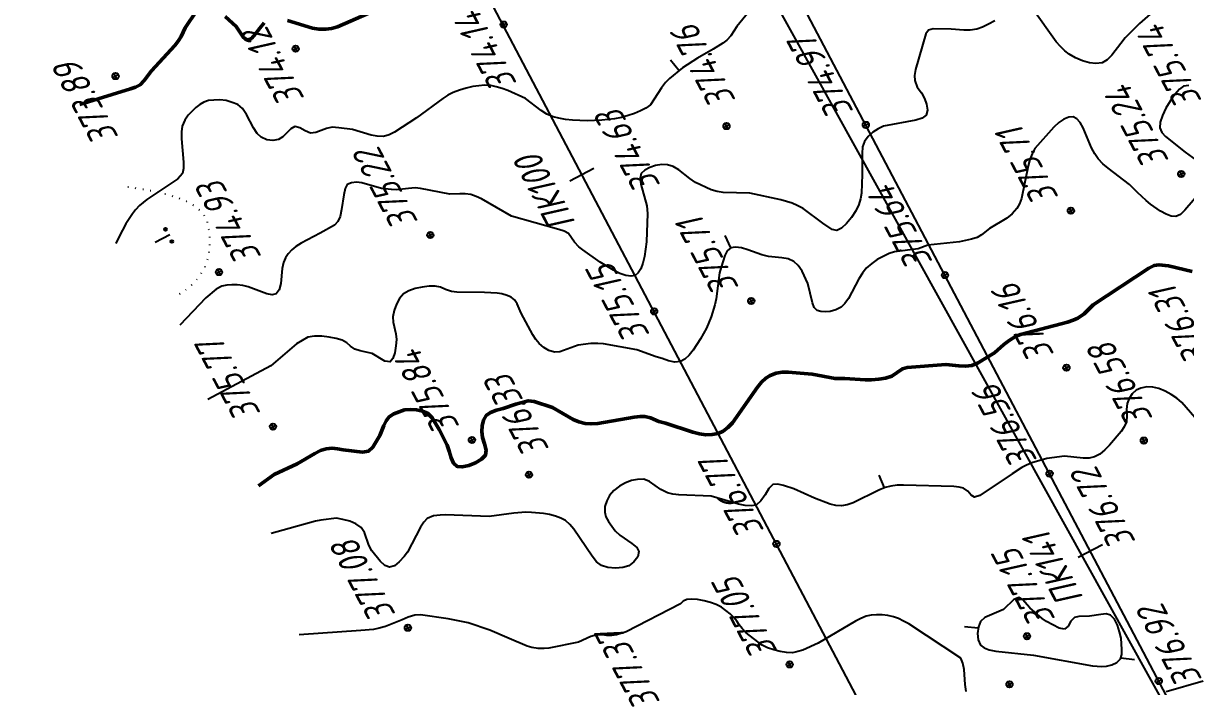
# Model space of a CAD drawing. Extents: x 1517348 to 1518464, y 2188576 to 2190606.
# Drawn here: x 1518210.3 to 1518379.7, y 2188696.5 to 2188793.2 of the extents above; entities that cross this region are included whole.
import ezdxf
from ezdxf.enums import TextEntityAlignment as Align

# ---------------------------------------------------------------- set-up
doc = ezdxf.new("R2010")
doc.units = 0
doc.linetypes.add('ИИDot', pattern=[1, 0, -1])
for name, color, linetype, lineweight in [('ИИ_КОНТУР_025', 7, 'ИИDot', 25), ('ИИ_ОТМЕТКА_025', 7, 'Continuous', 25), ('ИИ_ПИКЕТАЖ_025', 7, 'Continuous', 25), ('ИИ_РАЗМЕР_025', 7, 'Continuous', 25), ('ИИ_РЕЛЬЕФ_025', 34, 'Continuous', 25), ('ИИ_РЕЛЬЕФ_050', 34, 'Continuous', 50), ('ИИ_ТРАССА_ТРУБ_025', 7, 'Continuous', 25), ('ИИ_УГОДЬЯ_025', 7, 'Continuous', 25)]:
    doc.layers.add(name, color=color, linetype=linetype, lineweight=lineweight)
doc.styles.add('VNIPISIMPLEXCUR', font='simplex.shx', dxfattribs={"width": 0.8, "oblique": 15})
doc.dimstyles.new('ИИ-2000-м-dm$0', dxfattribs={"dimscale": 2, "dimtxt": 2.5, "dimasz": 2.5, "dimexe": 1.25, "dimexo": 0, "dimgap": 1, "dimtad": 1, "dimtoh": 1, "dimzin": 1, "dimdsep": 46, "dimtxsty": 'VNIPISIMPLEXCUR', "dimblk": 'OBLIQUE', "dimcen": 2.5, "dimaunit": 1, "dimadec": 4, "dimazin": 0, "dimtfac": 1, "dimtmove": 1, "dimatfit": 2, "dimfxl": 1, "dimarcsym": 0})
doc.dimstyles.new('ИИ-2000-м-dm$2', dxfattribs={"dimscale": 2, "dimtxt": 2.5, "dimasz": 2.5, "dimexe": 1.25, "dimexo": 0, "dimgap": 1, "dimtad": 2, "dimtoh": 1, "dimzin": 1, "dimdsep": 46, "dimtxsty": 'VNIPISIMPLEXCUR', "dimcen": 2.5, "dimaunit": 1, "dimazin": 0, "dimtfac": 1, "dimtmove": 1, "dimatfit": 2, "dimfxl": 1, "dimarcsym": 0})

# ---------------------------------------------------------------- blocks, each defined once
blk = doc.blocks.new('PICKET')
at = {"color": 0, "linetype": 'Continuous', "lineweight": 25}
for p, q in [((-0.23, 0), (0.23, 0)), ((0, 0.23), (0, -0.23))]:
    blk.add_line(p, q, dxfattribs=at)
blk.add_circle((0, 0), 0.23, dxfattribs=at)
at = {"color": 0, "linetype": 'Continuous', "style": 'VNIPISIMPLEXCUR', "oblique": 15, "width": 0.8}
blk.add_attdef('OTMETKA', (1.25, 0.3), '', height=2, dxfattribs=at)
at = {"color": 8, "linetype": 'Continuous', "style": 'VNIPISIMPLEXCUR', "oblique": 15, "width": 0.8, "flags": 1}
blk.add_attdef('NOMER', (1.25, -2.7), '', height=2, dxfattribs=at)
blk = doc.blocks.new('ИИ05407')
at = {"linetype": 'Continuous', "lineweight": 25}
h = blk.add_hatch(color=0, dxfattribs=at)
edge = h.paths.add_edge_path()
edge.add_arc((-0.5, 0.1), 0.1, 0, 360)
h = blk.add_hatch(color=0, dxfattribs=at)
edge = h.paths.add_edge_path()
edge.add_arc((0.5, 0.1), 0.1, 0, 360)
at = {"color": 0, "linetype": 'Continuous', "lineweight": 25}
blk.add_lwpolyline([(0, 0), (0, 1.2)], dxfattribs=at)
for centre in [(-0.5, 0.1), (0.5, 0.1)]:
    blk.add_circle(centre, 0.1, dxfattribs=at)
blk = doc.blocks.new('ИИ15001')
at = {"color": 0, "linetype": 'Continuous', "lineweight": 25}
blk.add_lwpolyline([(0, 1), (0, -1)], dxfattribs=at)
at = {"color": 0, "linetype": 'Continuous', "lineweight": 25, "style": 'VNIPISIMPLEXCUR', "oblique": 15, "width": 0.8}
blk.add_attdef('STATIONING', text='', height=2, dxfattribs=at).set_placement((0, 2), align=Align.CENTER)
at = {"color": 7, "linetype": 'Continuous', "lineweight": 25, "style": 'VNIPISIMPLEXCUR', "oblique": 15, "width": 0.8}
blk.add_attdef('HEIGHT', text='', height=2, dxfattribs=at).set_placement((0, -2), align=Align.TOP_CENTER)
blk = doc.blocks.new('ИИ053296')
at = {"color": 0, "linetype": 'Continuous', "lineweight": 25}
blk.add_lwpolyline([(0, 0), (1, 0)], dxfattribs=at)
blk = doc.blocks.new('*D23')
at = {"layer": 'Defpoints', "color": 0, "transparency": 16777216}
for p in [(1517433.62, 2190485.82), (1517814.44, 2189993.77), (1517710.22, 2189950.84), (1517583.52, 2189878.79), (1518412.38, 2188627.85)]:
    blk.add_point(p, dxfattribs=at)
at = {"layer": 'ИИ_РАЗМЕР_025', "color": 0, "lineweight": -2, "transparency": 16777216}
for p, q in [((1517701.87, 2189947.56), (1517694.82, 2189960.94)), ((1517709.2, 2189948.67), (1517701.87, 2189947.56))]:
    blk.add_line(p, q, dxfattribs=at)
blk.add_arc((1517718.1, 2189945.8), 9.35, 142.4771, 181.7709, dxfattribs=at)
at = {"layer": 'ИИ_РАЗМЕР_025', "color": 0, "transparency": 16777216}
for points in [[(1517710.25, 2189952), (1517711.11, 2189950.98), (1517713.74, 2189954.07)], [(1517709.4, 2189945.67), (1517708.1, 2189945.35), (1517709.73, 2189941.63)]]:
    blk.add_solid(points, dxfattribs=at)
at = {"layer": 'ИИ_РАЗМЕР_025', "color": 0, "transparency": 16777216, "insert": (1517695.12, 2189953.12), "char_height": 4, "attachment_point": 5, "rotation": 117.7798, "style": 'VNIPISIMPLEXCUR'}
blk.add_mtext("88°41'", dxfattribs=at)
blk = doc.blocks.new('_Oblique')
at = {"color": 0, "linetype": 'ByBlock', "lineweight": -2}
blk.add_line((-0.5, -0.5), (0.5, 0.5), dxfattribs=at)
blk = doc.blocks.new('*D27')
at = {"layer": 'Defpoints', "color": 0, "transparency": 16777216}
for p in [(1517483.76, 2190304.73), (1518396.8, 2188657.42), (1518396.8, 2188657.42)]:
    blk.add_point(p, dxfattribs=at)
at = {"layer": 'ИИ_РАЗМЕР_025', "color": 0, "lineweight": -2, "transparency": 16777216}
for p, q in [((1517483.76, 2190304.73), (1517481.57, 2190303.52)), ((1517483.76, 2190304.73), (1518396.8, 2188657.42)), ((1518396.8, 2188657.42), (1518394.62, 2188656.2))]:
    blk.add_line(p, q, dxfattribs=at)
at = {"layer": 'ИИ_РАЗМЕР_025', "color": 0, "lineweight": -2, "transparency": 16777216, "xscale": 4, "yscale": 4, "zscale": 4}
for p, rotation in [((1517483.76, 2190304.73), 118.9980081626661), ((1518396.8, 2188657.42), 298.9980081626661)]:
    blk.add_blockref('_Oblique', p, dxfattribs=dict(at, rotation=rotation))
at = {"layer": 'ИИ_РАЗМЕР_025', "color": 0, "transparency": 16777216, "insert": (1517937.66, 2189479.62), "char_height": 4, "attachment_point": 5, "rotation": 118.998, "style": 'VNIPISIMPLEXCUR'}
blk.add_mtext('1883.43', dxfattribs=at)

msp = doc.modelspace()

# ---------------------------------------------------------------- linework, layer by layer
at = {"layer": 'ИИ_КОНТУР_025', "linetype": 'ИИDot', "flags": 128}
msp.add_lwpolyline([(1518233.051, 2188753.755), (1518233.614, 2188754.091), (1518234.823, 2188755.041), (1518235.802, 2188756.077), (1518236.55, 2188757.2), (1518236.838, 2188757.794), (1518237.256, 2188759.068), (1518237.471, 2188760.471), (1518237.486, 2188762.004), (1518237.299, 2188763.667), (1518237.054, 2188764.5), (1518236.608, 2188765.272), (1518235.96, 2188765.983), (1518235.111, 2188766.632), (1518234.06, 2188767.221), (1518232.808, 2188767.748), (1518231.354, 2188768.214), (1518229.698, 2188768.619), (1518227.85, 2188768.97), (1518225.819, 2188769.274), (1518224.815, 2188769.39)], dxfattribs=at)
at = {"layer": 'ИИ_РЕЛЬЕФ_025'}
for points, elevation in [([(1518318.02, 2188797.335), (1518314.291, 2188792.721), (1518313.403, 2188791.38), (1518312.814, 2188790.723), (1518312.25, 2188790.274), (1518310.837, 2188789.402), (1518308.54, 2188788.11), (1518306.377, 2188786.678), (1518304.479, 2188785.132), (1518303.889, 2188784.543), (1518303.311, 2188783.794), (1518301.688, 2188781.314), (1518301, 2188780.837), (1518300.219, 2188780.416), (1518299.359, 2188780.05), (1518298.437, 2188779.74), (1518297.469, 2188779.485), (1518296.47, 2188779.285), (1518294.584, 2188779.063), (1518292.457, 2188778.987), (1518290.31, 2188779.078), (1518289.297, 2188779.192), (1518288.361, 2188779.356), (1518287.529, 2188779.571), (1518286.582, 2188779.968), (1518285.758, 2188780.48), (1518283.495, 2188782.217), (1518280.9, 2188783.398), (1518280.073, 2188783.697), (1518279.231, 2188783.942), (1518278.42, 2188784.109), (1518277.527, 2188784.157), (1518276.696, 2188784.099), (1518275.791, 2188783.965), (1518274.843, 2188783.753), (1518273.885, 2188783.465), (1518272.951, 2188783.1), (1518272.186, 2188782.71), (1518271.424, 2188782.236), (1518267.619, 2188779.399), (1518264.404, 2188777.318), (1518263.597, 2188776.934), (1518262.785, 2188776.715), (1518261.886, 2188776.734), (1518260.985, 2188776.873), (1518258.267, 2188777.702), (1518256.29, 2188777.973), (1518255.299, 2188778.034), (1518254.505, 2188777.862), (1518252.908, 2188777.292), (1518252.162, 2188777.199), (1518251.376, 2188777.54), (1518250.612, 2188777.96), (1518249.874, 2188778.148), (1518249.276, 2188777.838), (1518248.109, 2188776.64), (1518247.487, 2188776.259), (1518246.657, 2188776.135), (1518245.788, 2188776.23), (1518244.944, 2188776.583), (1518244.374, 2188777.134), (1518243.847, 2188777.96), (1518242.804, 2188779.908), (1518242.226, 2188780.763), (1518241.57, 2188781.362), (1518240.745, 2188781.663), (1518239.86, 2188781.925), (1518238.934, 2188782.024), (1518238.056, 2188782.014), (1518237.306, 2188781.927), (1518236.605, 2188781.719), (1518236.011, 2188781.382), (1518235.446, 2188780.931), (1518234.886, 2188780.411), (1518234.332, 2188779.791), (1518233.842, 2188779.065), (1518233.475, 2188778.225), (1518233.335, 2188777.374), (1518233.343, 2188776.338), (1518233.656, 2188772.954), (1518233.66, 2188772.012), (1518233.514, 2188771.302), (1518232.831, 2188770.535), (1518228.295, 2188767.524), (1518227.212, 2188766.623), (1518226.654, 2188766.028), (1518226.202, 2188765.426), (1518225.267, 2188763.958), (1518224.291, 2188762.138), (1518223.788, 2188761.097)], 374.5), ([(1518376.868, 2188796.633), (1518372.962, 2188793.181), (1518370.872, 2188791.072), (1518370.218, 2188790.269), (1518368.944, 2188788.544), (1518368.256, 2188787.858), (1518367.489, 2188787.444), (1518366.611, 2188787.329), (1518365.645, 2188787.432), (1518364.638, 2188787.718), (1518363.64, 2188788.15), (1518362.697, 2188788.691), (1518362.056, 2188789.184), (1518361.436, 2188789.794), (1518360.833, 2188790.499), (1518357.333, 2188795.393)], 375), ([(1518351.861, 2188793.572), (1518350.957, 2188793.05), (1518350.065, 2188792.618), (1518349.226, 2188792.321), (1518348.28, 2188792.177), (1518347.355, 2188792.197), (1518345.518, 2188792.336), (1518342.865, 2188792.404), (1518342.212, 2188792.186), (1518341.798, 2188791.631), (1518340.319, 2188786.447), (1518340.185, 2188785.598), (1518340.199, 2188784.836), (1518340.578, 2188783.894), (1518341.173, 2188783.081), (1518341.635, 2188782.256), (1518341.899, 2188781.395), (1518342.051, 2188780.523), (1518341.889, 2188779.8), (1518341.296, 2188779.359), (1518340.367, 2188779.078), (1518335.641, 2188778.188), (1518334.874, 2188777.809), (1518334.095, 2188777.315), (1518333.435, 2188776.678), (1518332.873, 2188775.99), (1518332.606, 2188775.177), (1518332.516, 2188774.226), (1518332.546, 2188771.138), (1518332.431, 2188768.459), (1518332.293, 2188767.599), (1518332.059, 2188766.77), (1518331.593, 2188765.864), (1518330.969, 2188764.909), (1518330.259, 2188764.033), (1518329.534, 2188763.362), (1518328.867, 2188763.024), (1518328.165, 2188763.161), (1518326.786, 2188764.085), (1518323.931, 2188766.217), (1518323.089, 2188766.667), (1518322.348, 2188766.967), (1518320.687, 2188767.453), (1518316.19, 2188768.444), (1518312.272, 2188768.524), (1518311.387, 2188768.663), (1518310.543, 2188768.923), (1518308.246, 2188770), (1518307.431, 2188770.584), (1518305.804, 2188771.85), (1518304.987, 2188772.333), (1518304.165, 2188772.582), (1518303.342, 2188772.595), (1518302.448, 2188772.468), (1518301.585, 2188772.202), (1518300.853, 2188771.806), (1518300.356, 2188771.287), (1518300.184, 2188770.603), (1518300.295, 2188769.742), (1518301.178, 2188766.575), (1518301.279, 2188765.479), (1518301.095, 2188761.371), (1518300.805, 2188759.197), (1518300.578, 2188758.241), (1518300.284, 2188757.432), (1518299.914, 2188756.817), (1518299.459, 2188756.441), (1518298.866, 2188756.329), (1518298.117, 2188756.449), (1518297.251, 2188756.758), (1518296.309, 2188757.214), (1518294.352, 2188758.394), (1518291.838, 2188760.199), (1518291.272, 2188760.64), (1518290.621, 2188761.313), (1518289.733, 2188762.548), (1518289.092, 2188762.902), (1518288.353, 2188763.17), (1518281.449, 2188765.095), (1518277.081, 2188767.603), (1518276.269, 2188767.976), (1518275.512, 2188768.233), (1518274.691, 2188768.363), (1518273.934, 2188768.359), (1518272.457, 2188768.272), (1518268.165, 2188769.128), (1518267.414, 2188769.196), (1518266.434, 2188769.143), (1518265.547, 2188769.001), (1518264.693, 2188768.92), (1518263.942, 2188768.961), (1518262.493, 2188769.144), (1518259.656, 2188769.959), (1518258.875, 2188770.062), (1518258.136, 2188769.933), (1518257.487, 2188769.71), (1518257.193, 2188769.12), (1518256.989, 2188768.218), (1518256.667, 2188766.045), (1518256.457, 2188765.061), (1518256.156, 2188764.336), (1518255.629, 2188763.794), (1518253.545, 2188762.607), (1518250.808, 2188761.17), (1518250.036, 2188760.689), (1518249.422, 2188760.205), (1518248.89, 2188759.624), (1518248.53, 2188759.041), (1518248.213, 2188758.337), (1518248.01, 2188757.474), (1518247.809, 2188755.289), (1518247.597, 2188754.347), (1518247.171, 2188753.758), (1518246.567, 2188753.63), (1518245.786, 2188753.779), (1518243.075, 2188754.813), (1518242.279, 2188754.999), (1518241.46, 2188755.074), (1518240.683, 2188755.1), (1518239.948, 2188755.045), (1518239.25, 2188754.88), (1518238.42, 2188754.436), (1518236.893, 2188753.206), (1518233.104, 2188749.188)], 375), ([(1518380.162, 2188784.134), (1518379.36, 2188784.052), (1518378.76, 2188783.572), (1518378.089, 2188782.814), (1518377.411, 2188781.866), (1518376.79, 2188780.82), (1518376.292, 2188779.764), (1518375.98, 2188778.789), (1518375.919, 2188777.984), (1518376.211, 2188777.294), (1518376.733, 2188776.675), (1518379.601, 2188774.405), (1518381.231, 2188773.262)], 375.5), ([(1518381.966, 2188768.779), (1518379.561, 2188765.967), (1518378.939, 2188765.349), (1518378.252, 2188765.031), (1518377.566, 2188765.085), (1518376.814, 2188765.38), (1518376.036, 2188765.829), (1518374.557, 2188766.85), (1518373.9, 2188767.357), (1518372.681, 2188768.521), (1518371.483, 2188769.719), (1518368.37, 2188772.067), (1518367.632, 2188772.714), (1518366.942, 2188773.434), (1518366.429, 2188774.17), (1518365.97, 2188775.063), (1518364.725, 2188777.941), (1518364.289, 2188778.717), (1518363.813, 2188779.277), (1518363.275, 2188779.546), (1518362.647, 2188779.508), (1518361.942, 2188779.224), (1518361.195, 2188778.734), (1518360.47, 2188778.051), (1518357.7, 2188774.939), (1518357.296, 2188774.194), (1518356.98, 2188773.346), (1518356.73, 2188772.424), (1518355.741, 2188767.665), (1518355.45, 2188766.877), (1518355.078, 2188766.209), (1518354.395, 2188765.43), (1518353.616, 2188764.82), (1518351.113, 2188763.277), (1518349.925, 2188762.382), (1518349.276, 2188762.004), (1518348.461, 2188761.723), (1518346.7, 2188761.328), (1518342.1, 2188760.852), (1518340.698, 2188760.355), (1518337.268, 2188759.896), (1518336.473, 2188759.656), (1518334.736, 2188758.787), (1518333.928, 2188758.205), (1518333.142, 2188757.495), (1518332.584, 2188756.804), (1518332.059, 2188755.943), (1518330.545, 2188753.118), (1518330.018, 2188752.356), (1518329.457, 2188751.813), (1518328.706, 2188751.429), (1518327.901, 2188751.218), (1518327.139, 2188751.149), (1518326.519, 2188751.189), (1518325.979, 2188751.371), (1518325.564, 2188751.781), (1518325.293, 2188752.443), (1518324.632, 2188755.278), (1518323.78, 2188757.073), (1518323.237, 2188757.885), (1518322.58, 2188758.504), (1518321.772, 2188758.853), (1518320.835, 2188759.007), (1518318.882, 2188759.199), (1518317.923, 2188759.478), (1518315.893, 2188760.195), (1518314.934, 2188760.474), (1518314.088, 2188760.594), (1518313.412, 2188760.476), (1518312.878, 2188760.021), (1518312.509, 2188759.339), (1518311.976, 2188757.649), (1518311.771, 2188756.841), (1518311.263, 2188753.053), (1518311.068, 2188752.167), (1518310.531, 2188750.419), (1518310.215, 2188749.587), (1518309.848, 2188748.774), (1518308.967, 2188747.203), (1518307.915, 2188745.567), (1518307.33, 2188744.837), (1518306.716, 2188744.257), (1518306.081, 2188743.894), (1518305.237, 2188743.819), (1518304.341, 2188744.017), (1518303.42, 2188744.341), (1518302.511, 2188744.607), (1518299.688, 2188745.624), (1518294.869, 2188746.493), (1518294.038, 2188746.56), (1518293.007, 2188746.527), (1518291.165, 2188746.285), (1518288.492, 2188745.336), (1518287.687, 2188745.277), (1518286.904, 2188745.538), (1518286.168, 2188745.941), (1518285.475, 2188746.553), (1518285.004, 2188747.109), (1518284.555, 2188747.792), (1518282.834, 2188750.945), (1518282.283, 2188752.323), (1518281.899, 2188752.893), (1518281.412, 2188753.274), (1518280.824, 2188753.542), (1518280.055, 2188753.757), (1518279.356, 2188753.866), (1518277.494, 2188753.949), (1518273.458, 2188754.018), (1518272.707, 2188754.109), (1518271.824, 2188754.392), (1518271.114, 2188754.724), (1518270.311, 2188754.903), (1518269.444, 2188754.885), (1518268.443, 2188754.77), (1518267.416, 2188754.551), (1518266.473, 2188754.222), (1518265.722, 2188753.776), (1518265.126, 2188753.094), (1518264.663, 2188752.258), (1518264.347, 2188751.342), (1518264.162, 2188750.448), (1518264.185, 2188749.624), (1518264.597, 2188747.95), (1518264.669, 2188747.12), (1518264.584, 2188746.191), (1518264.418, 2188745.193), (1518264.145, 2188744.347), (1518263.74, 2188743.87), (1518262.994, 2188743.974), (1518261.126, 2188745.082), (1518259.406, 2188745.459), (1518258.607, 2188745.734), (1518257.998, 2188746.151), (1518257.442, 2188746.644), (1518256.747, 2188747.044), (1518255.901, 2188747.287), (1518254.883, 2188747.48), (1518253.791, 2188747.59), (1518252.724, 2188747.587), (1518251.781, 2188747.44), (1518250.932, 2188746.997), (1518250.119, 2188746.48), (1518246.377, 2188743.294), (1518237.18, 2188738.363)], 375.5), ([(1518381.02, 2188735.762), (1518379.129, 2188737.965), (1518378.415, 2188738.585), (1518377.585, 2188739.129), (1518376.677, 2188739.614), (1518375.756, 2188739.986), (1518374.892, 2188740.188), (1518374.01, 2188740.208), (1518373.167, 2188740.055), (1518372.448, 2188739.728), (1518371.892, 2188739.209), (1518371.466, 2188738.521), (1518371.145, 2188737.784), (1518371.059, 2188736.919), (1518371.12, 2188735.985), (1518371.037, 2188735.11), (1518370.717, 2188734.39), (1518370.263, 2188733.724), (1518368.564, 2188731.707), (1518367.891, 2188731.024), (1518367.168, 2188730.438), (1518366.408, 2188730.03), (1518365.6, 2188729.85), (1518364.728, 2188729.843), (1518362.005, 2188730.114), (1518359.435, 2188729.779), (1518357.253, 2188729.153), (1518356.47, 2188728.83), (1518355.805, 2188728.478), (1518354.376, 2188727.571), (1518349.687, 2188724.389), (1518348.905, 2188724.17), (1518348.401, 2188724.463), (1518347.951, 2188725.002), (1518347.326, 2188725.452), (1518346.673, 2188725.62), (1518345.876, 2188725.715), (1518338.542, 2188725.92), (1518337.656, 2188725.901), (1518336.72, 2188725.778), (1518335.884, 2188725.538), (1518334.988, 2188725.165), (1518331.232, 2188723.328), (1518330.357, 2188723.027), (1518329.549, 2188722.888), (1518328.689, 2188722.936), (1518327.892, 2188723.139), (1518325.608, 2188724.009), (1518322.591, 2188725.362), (1518321.059, 2188725.873), (1518320.275, 2188726.047), (1518319.528, 2188725.983), (1518318.924, 2188725.426), (1518318.403, 2188724.512), (1518317.798, 2188723.638), (1518317.078, 2188722.988), (1518316.342, 2188722.865), (1518315.485, 2188722.931), (1518314.54, 2188723.134), (1518310.537, 2188724.294), (1518305.823, 2188724.478), (1518304.96, 2188724.594), (1518304.17, 2188724.783), (1518303.207, 2188725.25), (1518301.549, 2188726.451), (1518300.741, 2188726.78), (1518299.825, 2188726.718), (1518298.917, 2188726.578), (1518298.059, 2188726.239), (1518297.186, 2188725.751), (1518296.367, 2188725.116), (1518295.728, 2188724.391), (1518295.327, 2188723.628), (1518295.056, 2188722.799), (1518295.018, 2188721.963), (1518295.205, 2188721.28), (1518295.565, 2188720.591), (1518296.038, 2188719.909), (1518296.566, 2188719.242), (1518297.242, 2188718.614), (1518298.989, 2188717.393), (1518299.682, 2188716.8), (1518300.002, 2188716.219), (1518299.827, 2188715.446), (1518299.249, 2188714.714), (1518298.537, 2188714.146), (1518297.675, 2188713.883), (1518296.602, 2188713.802), (1518295.5, 2188713.907), (1518294.549, 2188714.2), (1518293.817, 2188714.751), (1518293.196, 2188715.534), (1518290.526, 2188719.505), (1518289.954, 2188720.169), (1518289.307, 2188720.739), (1518288.611, 2188721.11), (1518287.835, 2188721.394), (1518287.001, 2188721.605), (1518286.129, 2188721.756), (1518284.355, 2188721.935), (1518283.513, 2188721.956), (1518281.764, 2188721.822), (1518278.188, 2188721.346), (1518271.803, 2188721.583), (1518271.062, 2188721.546), (1518270.073, 2188721.443), (1518269.15, 2188721.029), (1518268.675, 2188720.515), (1518268.199, 2188719.768), (1518266.286, 2188716.148), (1518265.811, 2188715.508), (1518265.092, 2188714.746), (1518264.375, 2188714.166), (1518263.65, 2188713.961), (1518262.992, 2188714.219), (1518262.311, 2188714.807), (1518261.09, 2188716.316), (1518260.669, 2188717.146), (1518260.038, 2188718.988), (1518259.537, 2188719.717), (1518258.78, 2188720.25), (1518257.862, 2188720.648), (1518256.887, 2188720.921), (1518255.957, 2188721.077), (1518253.657, 2188720.785), (1518252.893, 2188720.655), (1518246.416, 2188718.847)], 376.5), ([(1518347.681, 2188695.858), (1518347.548, 2188696.866), (1518347.386, 2188699.028), (1518347.219, 2188699.979), (1518346.906, 2188700.708), (1518339.323, 2188705.68), (1518338.565, 2188706.109), (1518337.831, 2188706.461), (1518337.129, 2188706.717), (1518336.266, 2188706.919), (1518335.435, 2188707.019), (1518334.633, 2188707.028), (1518333.862, 2188706.957), (1518333.119, 2188706.819), (1518332.328, 2188706.485), (1518331.553, 2188706.109), (1518326.134, 2188702.867), (1518323.903, 2188701.872), (1518323.143, 2188701.643), (1518322.371, 2188701.488), (1518321.493, 2188701.512), (1518320.571, 2188701.659), (1518319.646, 2188701.903), (1518318.759, 2188702.22), (1518317.95, 2188702.586), (1518315.651, 2188704.401), (1518315.037, 2188705.002), (1518314.605, 2188705.561), (1518314.262, 2188706.106), (1518313.835, 2188706.639), (1518313.303, 2188707.149), (1518312.696, 2188707.663), (1518312.021, 2188708.136), (1518311.283, 2188708.522), (1518310.462, 2188708.811), (1518309.508, 2188709.053), (1518308.535, 2188709.224), (1518307.658, 2188709.302), (1518306.989, 2188709.266), (1518306.456, 2188708.987), (1518306.048, 2188708.614), (1518298.136, 2188704.53), (1518296.758, 2188704.113), (1518296.059, 2188703.978), (1518295.34, 2188704), (1518294.61, 2188704.098), (1518293.866, 2188704.088), (1518292.991, 2188703.831), (1518291.204, 2188703.037), (1518286.885, 2188702.169), (1518286.202, 2188702.098), (1518285.319, 2188702.085), (1518284.415, 2188702.253), (1518283.736, 2188702.462), (1518281.11, 2188703.546), (1518278.289, 2188704.783), (1518275.137, 2188705.854), (1518272.215, 2188706.434), (1518268.176, 2188706.993), (1518267.362, 2188706.976), (1518266.379, 2188706.677), (1518265.525, 2188706.276), (1518263.064, 2188705.305), (1518262.153, 2188705.048), (1518261.315, 2188704.894), (1518259.473, 2188704.707), (1518250.489, 2188704.103)], 377), ([(1518382.214, 2188697.344), (1518376.836, 2188695.812)], 377)]:
    msp.add_lwpolyline(points, dxfattribs=dict(at, elevation=elevation))
at = {"layer": 'ИИ_РЕЛЬЕФ_025', "elevation": 377}
msp.add_lwpolyline([(1518362.045, 2188704.929), (1518361.236, 2188705.046), (1518359.384, 2188706.02), (1518358.757, 2188706.464), (1518356.985, 2188708.052), (1518355.924, 2188709.25), (1518355.358, 2188709.535), (1518354.643, 2188709.224), (1518353.121, 2188707.794), (1518350.397, 2188706.623), (1518349.805, 2188706.054), (1518349.482, 2188705.262), (1518349.337, 2188704.301), (1518349.463, 2188703.366), (1518349.788, 2188702.578), (1518350.31, 2188702.186), (1518351.066, 2188701.906), (1518352.002, 2188701.713), (1518357.493, 2188701.13), (1518366.118, 2188699.586), (1518367.475, 2188699.49), (1518368.143, 2188699.53), (1518368.901, 2188699.745), (1518369.645, 2188700.088), (1518370.185, 2188700.594), (1518370.375, 2188701.212), (1518370.375, 2188701.978), (1518370.26, 2188703.601), (1518370.045, 2188704.527), (1518369.728, 2188705.512), (1518369.299, 2188706.384), (1518368.744, 2188706.965), (1518368.084, 2188707.142), (1518367.296, 2188707.076), (1518365.644, 2188706.798), (1518364.131, 2188706.775), (1518363.459, 2188706.6), (1518362.962, 2188706.062), (1518362.55, 2188705.36)], close=True, dxfattribs=at)
at = {"layer": 'ИИ_РЕЛЬЕФ_050'}
for points, elevation in [([(1518235.584, 2188795.036), (1518233.89, 2188792.53), (1518233.299, 2188791.268), (1518232.879, 2188790.57), (1518232.394, 2188789.936), (1518228.997, 2188786.248), (1518227.911, 2188784.875), (1518227.31, 2188784.248), (1518226.663, 2188783.897), (1518225.929, 2188783.634), (1518218.52, 2188781.34)], 374), ([(1518245.407, 2188793.274), (1518244.763, 2188792.498), (1518244.141, 2188791.657), (1518243.555, 2188790.987), (1518243.019, 2188790.726), (1518242.412, 2188791.113), (1518241.338, 2188792.747), (1518239.733, 2188794.188)], 374), ([(1518260.632, 2188794.682), (1518256.07, 2188792.691), (1518255.203, 2188792.444), (1518254.365, 2188792.32), (1518253.385, 2188792.34), (1518252.443, 2188792.495), (1518248.806, 2188793.574)], 374), ([(1518380.62, 2188757.031), (1518377.174, 2188757.852), (1518375.769, 2188757.982), (1518375.112, 2188757.926), (1518374.306, 2188757.524), (1518366.218, 2188752.181), (1518364.884, 2188750.868), (1518363.965, 2188750.24), (1518363.299, 2188749.944), (1518362.484, 2188749.67), (1518355.593, 2188747.856), (1518354.869, 2188747.543), (1518353.943, 2188746.982), (1518353.196, 2188746.382), (1518351.807, 2188745.159), (1518349.367, 2188743.656), (1518348.509, 2188743.337), (1518347.596, 2188743.23), (1518346.646, 2188743.275), (1518344.724, 2188743.457), (1518339.085, 2188743.039), (1518338.417, 2188742.869), (1518336.85, 2188741.77), (1518335.963, 2188741.507), (1518334.953, 2188741.35), (1518333.896, 2188741.263), (1518332.963, 2188741.253), (1518330.009, 2188741.453), (1518328.588, 2188741.434), (1518325.233, 2188742.072), (1518321.768, 2188742.379), (1518320.878, 2188742.359), (1518319.99, 2188742.213), (1518319.111, 2188741.892), (1518318.488, 2188741.487), (1518317.879, 2188740.908), (1518317.279, 2188740.192), (1518313.63, 2188735.001), (1518312.974, 2188734.321), (1518312.292, 2188733.789), (1518311.58, 2188733.441), (1518310.691, 2188733.292), (1518309.78, 2188733.245), (1518308.829, 2188733.378), (1518307.856, 2188733.618), (1518303.883, 2188734.932), (1518302.909, 2188735.172), (1518301.691, 2188735.726), (1518300.877, 2188735.904), (1518300.174, 2188735.903), (1518299.314, 2188735.8), (1518294.023, 2188734.869), (1518293.035, 2188734.817), (1518292.16, 2188734.884), (1518291.265, 2188735.112), (1518290.444, 2188735.454), (1518287.409, 2188737.2), (1518284.724, 2188738.092), (1518283.873, 2188738.197), (1518282.051, 2188737.693), (1518280.232, 2188737.086), (1518279.265, 2188736.816), (1518278.39, 2188736.494), (1518277.741, 2188736.04), (1518277.375, 2188735.349), (1518277.178, 2188734.559), (1518277.111, 2188733.702), (1518277.235, 2188732.844), (1518277.529, 2188731.902), (1518277.744, 2188730.996), (1518277.63, 2188730.249), (1518277.082, 2188729.682), (1518276.214, 2188729.162), (1518275.207, 2188728.762), (1518274.244, 2188728.556), (1518273.508, 2188728.62), (1518273.003, 2188729.097), (1518272.657, 2188729.906), (1518272.374, 2188730.847), (1518272.06, 2188731.721), (1518270.916, 2188733.989), (1518269.864, 2188735.721), (1518269.189, 2188736.379), (1518268.449, 2188736.692), (1518267.578, 2188736.866), (1518266.682, 2188736.917), (1518265.868, 2188736.863), (1518264.277, 2188736.295), (1518263.593, 2188735.849), (1518263.172, 2188735.285), (1518262.847, 2188734.59), (1518262.254, 2188733.121), (1518261.254, 2188731.456), (1518260.622, 2188730.877), (1518259.751, 2188730.723), (1518256.919, 2188731.052), (1518256.107, 2188731.192), (1518255.289, 2188731.272), (1518254.453, 2188731.204), (1518253.628, 2188730.942), (1518252.785, 2188730.528), (1518250.226, 2188729.022), (1518246.848, 2188727.447), (1518244.572, 2188725.801)], 376)]:
    msp.add_lwpolyline(points, dxfattribs=dict(at, elevation=elevation))
at = {"layer": 'ИИ_ТРАССА_ТРУБ_025', "color": 4}
for points in [[(1518412.378, 2188627.85), (1517433.622, 2190485.815)], [(1518412.378, 2188627.85), (1517433.622, 2190485.815)], [(1518377.009, 2188609.218), (1518355.67, 2188649.72), (1518240.39, 2188868.56), (1518167.68, 2189006.54), (1518028.97, 2189269.84), (1517889.75, 2189534.1), (1517750.65, 2189798.13), (1517720.64, 2189855.08), (1517697.553, 2189898.908)], [(1518377.009, 2188609.218), (1518355.67, 2188649.72), (1518240.39, 2188868.56), (1518167.68, 2189006.54), (1518028.97, 2189269.84), (1517889.75, 2189534.1), (1517750.65, 2189798.13), (1517720.64, 2189855.08), (1517697.553, 2189898.908)]]:
    msp.add_lwpolyline(points, dxfattribs=at)

# ---------------------------------------------------------------- block references
at = {"layer": 'ИИ_ОТМЕТКА_025'}
ref = msp.add_blockref('PICKET', (1518280.301, 2188793.011, 374.14), dxfattribs=dict(at, xscale=2, yscale=2, zscale=2, rotation=117.7797222222222))
ref.add_attrib('OTMETKA', '374.14', (1518282.317, 2188784.408, 374.14), dxfattribs={"layer": '0', "color": 0, "linetype": 'Continuous', "height": 4, "rotation": 117.77972, "style": 'VNIPISIMPLEXCUR', "oblique": 15, "width": 0.8})
ref = msp.add_blockref('PICKET', (1518249.98, 2188789.49, 374.12), dxfattribs=dict(at, xscale=2, yscale=2, zscale=2, rotation=117.7797222222222))
ref.add_attrib('OTMETKA', '374.12', (1518251.365, 2188782.223, 374.12), dxfattribs={"layer": '0', "color": 0, "linetype": 'Continuous', "height": 4, "rotation": 117.77972, "style": 'VNIPISIMPLEXCUR', "oblique": 15, "width": 0.8})
ref = msp.add_blockref('PICKET', (1518312.77, 2188778.21, 374.76), dxfattribs=dict(at, xscale=2, yscale=2, zscale=2, rotation=117.7797222222222))
ref.add_attrib('OTMETKA', '374.76', (1518314.212, 2188781.966, 374.76), dxfattribs={"layer": '0', "color": 0, "linetype": 'Continuous', "height": 4, "rotation": 117.77972, "style": 'VNIPISIMPLEXCUR', "oblique": 15, "width": 0.8})
at = {"layer": 'ИИ_ОТМЕТКА_025', "xscale": 2, "yscale": 2, "zscale": 2, "rotation": 117.7797222222222}
for p, values in [((1518383.817, 2188779.966, 375.74), {'OTMETKA': '375.74'}), ((1518333.074, 2188778.393, 374.97), {'OTMETKA': '374.97'}), ((1518379.029, 2188771.24, 375.24), {'OTMETKA': '375.24'}), ((1518362.95, 2188765.89, 375.71), {'OTMETKA': '375.71'}), ((1518269.61, 2188762.34, 375.22), {'OTMETKA': '375.22'}), ((1518344.605, 2188756.503, 375.64), {'OTMETKA': '375.64'}), ((1518316.37, 2188752.74, 375.71), {'OTMETKA': '375.71'}), ((1518362.31, 2188743.01, 376.16), {'OTMETKA': '376.16'}), ((1518385.29, 2188742.68, 376.31), {'OTMETKA': '376.31'}), ((1518246.68, 2188734.43, 375.77), {'OTMETKA': '375.77'}), ((1518275.671, 2188732.489, 375.84), {'OTMETKA': '375.84'}), ((1518359.841, 2188727.58, 376.56), {'OTMETKA': '376.56'}), ((1518320.047, 2188717.344, 376.77), {'OTMETKA': '376.77'}), ((1518266.344, 2188705.118, 377.08), {'OTMETKA': '377.08'}), ((1518321.98, 2188699.78, 377.05), {'OTMETKA': '377.05'}), ((1518304.898, 2188692.34, 377.37), {'OTMETKA': '377.37'})]:
    msp.add_blockref('PICKET', p, dxfattribs=at).add_auto_attribs(values)
at = {"layer": 'ИИ_ОТМЕТКА_025'}
ref = msp.add_blockref('PICKET', (1518223.74, 2188785.493, 373.89), dxfattribs=dict(at, xscale=2, yscale=2, zscale=2, rotation=117.7797222222222))
ref.add_attrib('OTMETKA', '373.89', (1518224.266, 2188776.607, 373.89), dxfattribs={"layer": '0', "color": 0, "linetype": 'Continuous', "height": 4, "rotation": 117.77972, "style": 'VNIPISIMPLEXCUR', "oblique": 15, "width": 0.8})
ref = msp.add_blockref('PICKET', (1518238.83, 2188756.94, 374.93), dxfattribs=dict(at, xscale=2, yscale=2, zscale=2, rotation=117.7797222222222))
ref.add_attrib('OTMETKA', '374.93', (1518245.111, 2188759.148, 374.93), dxfattribs={"layer": '0', "color": 0, "linetype": 'Continuous', "height": 4, "rotation": 117.77972, "style": 'VNIPISIMPLEXCUR', "oblique": 15, "width": 0.8})
ref = msp.add_blockref('PICKET', (1518302.232, 2188751.211, 375.15), dxfattribs=dict(at, xscale=2, yscale=2, zscale=2, rotation=117.7797222222222))
ref.add_attrib('OTMETKA', '375.15', (1518301.69, 2188747.786, 375.15), dxfattribs={"layer": '0', "color": 0, "linetype": 'Continuous', "height": 4, "rotation": 117.77972, "style": 'VNIPISIMPLEXCUR', "oblique": 15, "width": 0.8})
ref = msp.add_blockref('PICKET', (1518373.582, 2188732.4, 376.58), dxfattribs=dict(at, xscale=2, yscale=2, zscale=2, rotation=117.7797222222222))
ref.add_attrib('OTMETKA', '376.58', (1518374.995, 2188735.593, 376.58), dxfattribs={"layer": '0', "color": 0, "linetype": 'Continuous', "height": 4, "rotation": 117.77972, "style": 'VNIPISIMPLEXCUR', "oblique": 15, "width": 0.8})
ref = msp.add_blockref('PICKET', (1518283.99, 2188727.42, 376.33), dxfattribs=dict(at, xscale=2, yscale=2, zscale=2, rotation=117.7797222222222))
ref.add_attrib('OTMETKA', '376.33', (1518287.028, 2188731.134, 376.33), dxfattribs={"layer": '0', "color": 0, "linetype": 'Continuous', "height": 4, "rotation": 117.77972, "style": 'VNIPISIMPLEXCUR', "oblique": 15, "width": 0.8})
ref = msp.add_blockref('PICKET', (1518356.548, 2188703.895, 377.15), dxfattribs=dict(at, xscale=2, yscale=2, zscale=2, rotation=117.7797222222222))
ref.add_attrib('OTMETKA', '377.15', (1518360.78, 2188706.382, 377.15), dxfattribs={"layer": '0', "color": 0, "linetype": 'Continuous', "height": 4, "rotation": 117.77972, "style": 'VNIPISIMPLEXCUR', "oblique": 15, "width": 0.8})
ref = msp.add_blockref('PICKET', (1518375.764, 2188697.354, 376.92), dxfattribs=dict(at, xscale=2, yscale=2, zscale=2, rotation=117.7797222222222))
ref.add_attrib('OTMETKA', '376.92', (1518382.179, 2188697.594, 376.92), dxfattribs={"layer": '0', "color": 0, "linetype": 'Continuous', "height": 4, "rotation": 117.77972, "style": 'VNIPISIMPLEXCUR', "oblique": 15, "width": 0.8})
ref = msp.add_blockref('PICKET', (1518354.009, 2188696.891, 376.93), dxfattribs=dict(at, xscale=2, yscale=2, zscale=2, rotation=117.7797222222222))
ref.add_attrib('OTMETKA', '376.93', (1518358.171, 2188682.862, 376.93), dxfattribs={"layer": '0', "color": 0, "linetype": 'Continuous', "height": 4, "rotation": 117.77972, "style": 'VNIPISIMPLEXCUR', "oblique": 15, "width": 0.8})
at = {"layer": 'ИИ_ПИКЕТАЖ_025', "color": 4}
ref = msp.add_blockref('ИИ15001', (1518291.69, 2188771.175, 374.63), dxfattribs=dict(at, xscale=2, yscale=2, zscale=2, rotation=117.7792999999999))
ref.add_attrib('STATIONING', 'ПК100', dxfattribs={"layer": '0', "color": 0, "linetype": 'Continuous', "lineweight": 25, "height": 4, "rotation": 117.7793, "style": 'VNIPISIMPLEXCUR', "oblique": 15, "width": 0.8}).set_placement((1518288.151, 2188769.311), align=Align.CENTER)
ref.add_attrib('HEIGHT', '374.63', dxfattribs={"layer": '0', "color": 7, "linetype": 'Continuous', "lineweight": 25, "height": 4, "rotation": 117.7793, "style": 'VNIPISIMPLEXCUR', "oblique": 15, "width": 0.8}).set_placement((1518296.684, 2188773.435), align=Align.TOP_CENTER)
ref = msp.add_blockref('ИИ15001', (1518365.771, 2188716.324, 376.72), dxfattribs=dict(at, xscale=2, yscale=2, zscale=2, rotation=117.7798))
ref.add_attrib('STATIONING', 'ПК141', dxfattribs={"layer": '0', "color": 0, "linetype": 'Continuous', "lineweight": 25, "height": 4, "rotation": 117.7798, "style": 'VNIPISIMPLEXCUR', "oblique": 15, "width": 0.8}).set_placement((1518362.232, 2188714.46), align=Align.CENTER)
ref.add_attrib('HEIGHT', '376.72', dxfattribs={"layer": '0', "color": 7, "linetype": 'Continuous', "lineweight": 25, "height": 4, "rotation": 117.7798, "style": 'VNIPISIMPLEXCUR', "oblique": 15, "width": 0.8}).set_placement((1518365.991, 2188721.412), align=Align.TOP_CENTER)
at = {"layer": 'ИИ_РЕЛЬЕФ_025', "xscale": 2, "yscale": 2, "zscale": 2}
for p, rotation in [((1518305.888, 2188786.279, 374.5), 129.1523512359177), ((1518313.412, 2188760.476, 375.5), 114.9737554237641), ((1518335.788, 2188725.498, 376.5), 113.0549349259177), ((1518349.453, 2188705.072, 377), 174.9887268459177), ((1518370.237, 2188700.765, 377), 351.9830927259177)]:
    msp.add_blockref('ИИ053296', p, dxfattribs=dict(at, rotation=rotation))
at = {"layer": 'ИИ_УГОДЬЯ_025', "xscale": 2, "yscale": 2, "zscale": 2, "rotation": 117.7797222222222}
msp.add_blockref('ИИ05407', (1518231.649, 2188762.382), dxfattribs=at)

# ---------------------------------------------------------------- dimensions: what is measured, and where the dimension line sits
at = {"layer": 'ИИ_РАЗМЕР_025'}
dim = msp.add_angular_dim_2l(base=(1517710.224, 2189950.843), line1=((1518412.378, 2188627.85), (1517433.622, 2190485.815)), line2=((1517814.441, 2189993.765), (1517583.525, 2189878.795)), dimstyle='ИИ-2000-м-dm$2', override={"dimtxt": 2, "dimasz": 2, "dimgap": 0.5}, dxfattribs=at)
dim.commit()
dim.dimension.update_dxf_attribs({"geometry": '*D23', "text_midpoint": (1517695.12, 2189953.116), "dimtype": 162})
dim = msp.add_aligned_dim(p1=(1517483.755, 2190304.733), p2=(1518396.803, 2188657.416), distance=0, dimstyle='ИИ-2000-м-dm$0', override={"dimtxt": 2, "dimasz": 2, "dimgap": 0.5, "dimzin": 0}, dxfattribs=at)
dim.commit()
dim.dimension.update_dxf_attribs({"geometry": '*D27', "text_midpoint": (1517937.655, 2189479.62)})

doc.saveas('drawing.dxf')
